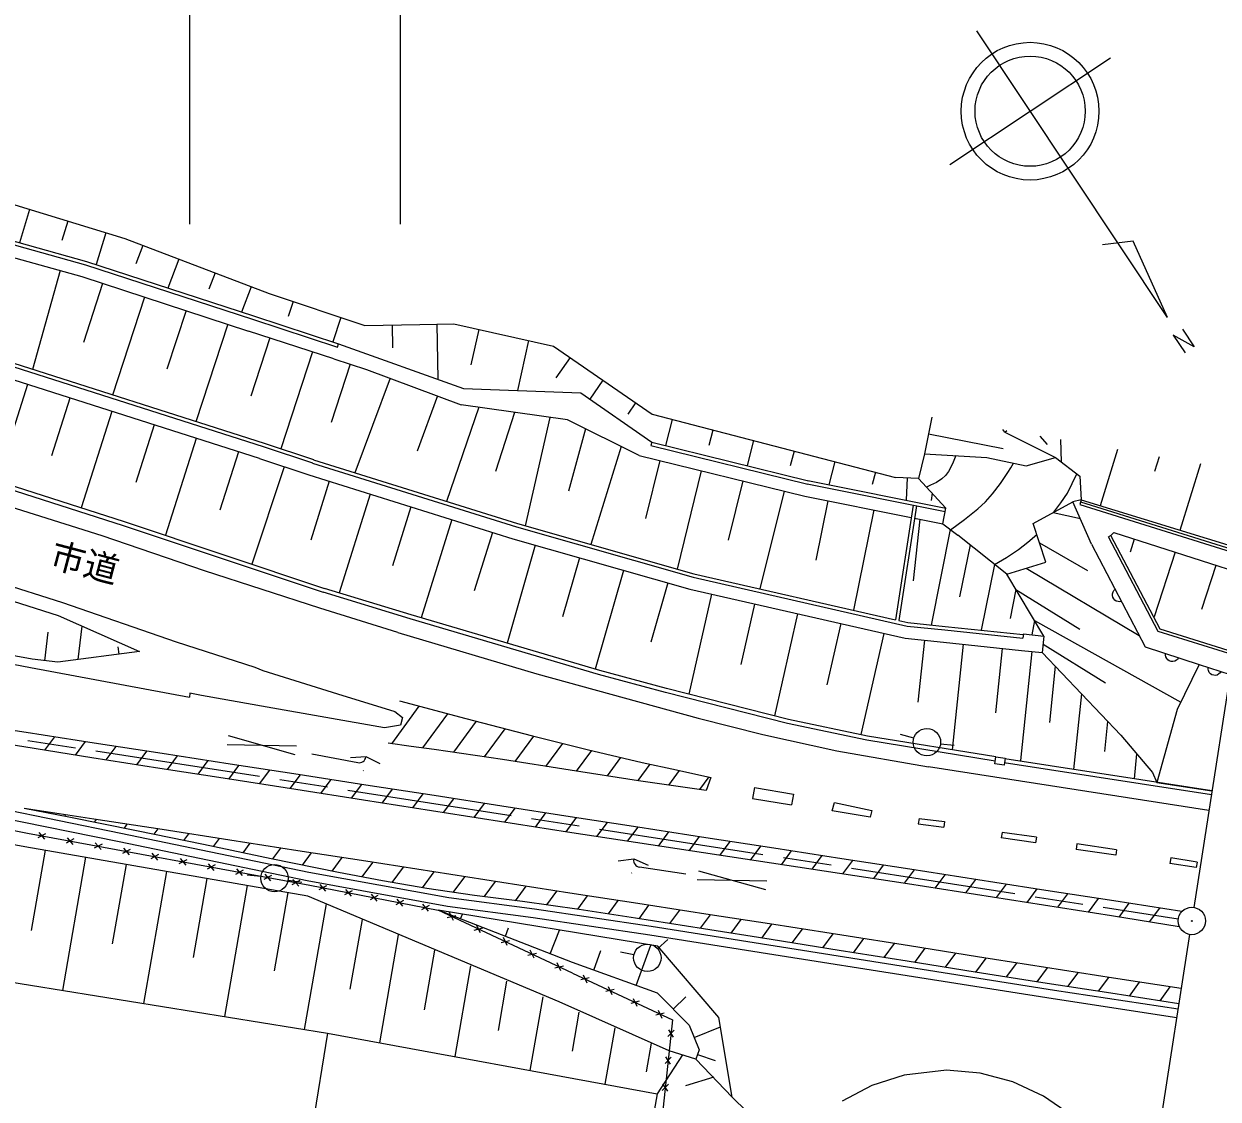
# Model space of a CAD drawing. Units: millimetres, scale not verified. Extents: x 40000 to 680000, y 20000 to 380000.
# Drawn here: x 486978 to 573673, y 261702 to 339770 of the extents above; entities that cross this region are included whole.
import ezdxf
from ezdxf.enums import TextEntityAlignment as Align

# ---------------------------------------------------------------- set-up
doc = ezdxf.new("R2010")
doc.units = ezdxf.units.MM
doc.header["$LTSCALE"] = 1000
doc.linetypes.add('CHAIN', pattern=[18.5, 12, -1.5, 3.5, -1.5])
for name, color, linetype, lineweight in [('M-BGD', 7, 'Continuous', 25), ('M-BGD-HTXT', 7, 'Continuous', 13), ('M-BMK', 2, 'CHAIN', 13), ('M-STR-STRC', 7, 'Continuous', 25)]:
    doc.layers.add(name, color=color, linetype=linetype, lineweight=lineweight)
doc.layers.add('M-OTRS', color=7, linetype='Continuous')
doc.styles.add('ＭＳ ゴシック', font='')
doc.styles.get('ＭＳ ゴシック').set_extended_font_data('MS Gothic')

# ---------------------------------------------------------------- blocks, each defined once
blk = doc.blocks.new('BUHIN189')
at = {"color": 7, "linetype": 'Continuous', "lineweight": 25}
blk.add_circle((0, 0), 995, dxfattribs=at)
blk = doc.blocks.new('BUHIN751')
at = {"color": 7, "linetype": 'Continuous', "lineweight": 25}
for p, q in [((-316, -54), (316, 54)), ((120, -297), (-120, 297))]:
    blk.add_line(p, q, dxfattribs=at)
blk = doc.blocks.new('BUHIN761')
at = {"color": 7, "linetype": 'Continuous', "lineweight": 25}
for p, q in [((-317, -51), (317, 51)), ((118, -299), (-118, 299))]:
    blk.add_line(p, q, dxfattribs=at)
blk = doc.blocks.new('BUHIN771')
at = {"color": 7, "linetype": 'Continuous', "lineweight": 25}
for p, q in [((320, -27), (-320, 27)), ((-41, 318), (41, -318))]:
    blk.add_line(p, q, dxfattribs=at)
blk = doc.blocks.new('BUHIN781')
at = {"color": 7, "linetype": 'Continuous', "lineweight": 25}
for p, q in [((-320, 28), (320, -28)), ((41, -318), (-41, 318))]:
    blk.add_line(p, q, dxfattribs=at)
blk = doc.blocks.new('BUHIN791')
at = {"color": 7, "linetype": 'Continuous', "lineweight": 25}
for p, q in [((-287, -143), (287, 143)), ((-78, 311), (78, -311))]:
    blk.add_line(p, q, dxfattribs=at)
blk = doc.blocks.new('BUHIN1471')
at = {"color": 6, "linetype": 'Continuous', "lineweight": 25}
for radius in [995, 30]:
    blk.add_circle((0, 0), radius, dxfattribs=at)

msp = doc.modelspace()

# ---------------------------------------------------------------- linework, layer by layer
at = {"layer": 'M-BGD'}
for p, q in [((569996, 318444), (556148, 339258)), ((554197, 329553), (565853, 337307)), ((478963, 326031), (491516, 322517)), ((486006, 326721), (494306, 324186)), ((487390, 326298), (486651, 323879)), ((479141, 325722), (491443, 322278)), ((490156, 325453), (489725, 324041)), ((478894, 324856), (491182, 321417)), ((492923, 324609), (492214, 322290)), ((494306, 324186), (504787, 320184)), ((495616, 323686), (495105, 322349)), ((567505, 323993), (565286, 323718)), ((569996, 318444), (567505, 323993)), ((491516, 322517), (503644, 318562)), ((498236, 322685), (497435, 320587)), ((489616, 321855), (487606, 314675)), ((491443, 322278), (503567, 318324)), ((500857, 321685), (500406, 320504)), ((491182, 321417), (503288, 317468)), ((492696, 320923), (491300, 316645)), ((495722, 319936), (493402, 312824)), ((503477, 320684), (502775, 318845)), ((504787, 320184), (511721, 317879)), ((506521, 319608), (506164, 318534)), ((498748, 318949), (497360, 314693)), ((503567, 318324), (509746, 316309)), ((503644, 318562), (509824, 316546)), ((509987, 318455), (509399, 316685)), ((501775, 317962), (499467, 310888)), ((509467, 315453), (503288, 317468)), ((511721, 317879), (515720, 317942)), ((513720, 317911), (513747, 316247)), ((515720, 317942), (518192, 317981)), ((516956, 317962), (517019, 313975)), ((518192, 317981), (525432, 316372)), ((520002, 317579), (519431, 315010)), ((571080, 317602), (571934, 316317)), ((504833, 316965), (503452, 312731)), ((509746, 316309), (509824, 316546)), ((509824, 316546), (518898, 313304)), ((523622, 316775), (522817, 313157)), ((571934, 316317), (570410, 317162)), ((570410, 317162), (571275, 315877)), ((504361, 309063), (482912, 315911)), ((504439, 309300), (482982, 316151)), ((507922, 315957), (505624, 308908)), ((525432, 316372), (532577, 311429)), ((504083, 308207), (482659, 315047)), ((510656, 315065), (509275, 310832)), ((509467, 315453), (511844, 314678)), ((526623, 315548), (525597, 314066)), ((513565, 314037), (511012, 307179)), ((511844, 314678), (518727, 312116)), ((529004, 313901), (528059, 312534)), ((487250, 313581), (485020, 306598)), ((518898, 313304), (527413, 312984)), ((527413, 312984), (532561, 309399)), ((490310, 312604), (488973, 308414)), ((517007, 312756), (515516, 308751)), ((526439, 311012), (518727, 312116)), ((531386, 312253), (530816, 311429)), ((493371, 311627), (491142, 304644)), ((520013, 311932), (517657, 305100)), ((522583, 311564), (521213, 307260)), ((532577, 311429), (550263, 306845)), ((496432, 310650), (495094, 306460)), ((525154, 311196), (523376, 303326)), ((531646, 308440), (526439, 311012)), ((534051, 311047), (533560, 309153)), ((552883, 311203), (552370, 308559)), ((499492, 309672), (497250, 302649)), ((527741, 310369), (526523, 305831)), ((536999, 310283), (536710, 309168)), ((539946, 309519), (539474, 307697)), ((552649, 309995), (558066, 308942)), ((558201, 310137), (558054, 310308)), ((558201, 310137), (558342, 310258)), ((558201, 310137), (561873, 308297)), ((560719, 309847), (561259, 309221)), ((562234, 309585), (562286, 307974)), ((502553, 308695), (501199, 304456)), ((507949, 307875), (504361, 309063)), ((508028, 308113), (504439, 309300)), ((530344, 309083), (528146, 301965)), ((532561, 309399), (532502, 309160)), ((532502, 309160), (543881, 306355)), ((532561, 309399), (543941, 306598)), ((542894, 308755), (542616, 307683)), ((566379, 308868), (565107, 304789)), ((504083, 308207), (507667, 307021)), ((507935, 307880), (522742, 303248)), ((508010, 308119), (522813, 303487)), ((531646, 308440), (543666, 305481)), ((533149, 308070), (532109, 303847)), ((545842, 307991), (545405, 306306)), ((552370, 308559), (551919, 306768)), ((552370, 308559), (556874, 308290)), ((556874, 308290), (559737, 307679)), ((559737, 307679), (561873, 308297)), ((561873, 308297), (563624, 306928)), ((569391, 308347), (569058, 307278)), ((572404, 307826), (570893, 302978)), ((505875, 307614), (503537, 300546)), ((507667, 307021), (522484, 302385)), ((536154, 307330), (534394, 300181)), ((548790, 307227), (548553, 306315)), ((563624, 306928), (563729, 305220)), ((576793, 307067), (571913, 275625)), ((484765, 306364), (494174, 303361)), ((484849, 306652), (494267, 303647)), ((509148, 306557), (507808, 302273)), ((539159, 306591), (538101, 302293)), ((543843, 306364), (553858, 304359)), ((543892, 306609), (553907, 304604)), ((551919, 306768), (550263, 306845)), ((551091, 306807), (551015, 305183)), ((551919, 306768), (553907, 304604)), ((492656, 302601), (483306, 305546)), ((512112, 305630), (509868, 298458)), ((542164, 305851), (540413, 298740)), ((543666, 305481), (551392, 303935)), ((552913, 305686), (552838, 305170)), ((563729, 305220), (563131, 305076)), ((563729, 305220), (563623, 304876)), ((563729, 305220), (575324, 301645)), ((515075, 304703), (513732, 300410)), ((545335, 305147), (544471, 300828)), ((548674, 304479), (547215, 297192)), ((551528, 304825), (550250, 296501)), ((551774, 304776), (550494, 296445)), ((553682, 303476), (553907, 304604)), ((560252, 303493), (563131, 305076)), ((564484, 302004), (563131, 305076)), ((563623, 304876), (575007, 301309)), ((563683, 305067), (575063, 301501)), ((494267, 303647), (508810, 298783)), ((518039, 303776), (515807, 296644)), ((522813, 303487), (535617, 299832)), ((552012, 303810), (551526, 299340)), ((551637, 303886), (553682, 303476)), ((553682, 303476), (554781, 302652)), ((561169, 300678), (560252, 303493)), ((561691, 304284), (563671, 303849)), ((500101, 300049), (492656, 302601)), ((494174, 303361), (508715, 298498)), ((521002, 302849), (519672, 298598)), ((522742, 303248), (535555, 299590)), ((554231, 303064), (552841, 296120)), ((558323, 299819), (554781, 302652)), ((565882, 302626), (565705, 302532)), ((566099, 302840), (565882, 302626)), ((569463, 295829), (565882, 302626)), ((566099, 302840), (575659, 299761)), ((524090, 301927), (522055, 294799)), ((522484, 302385), (535331, 298718)), ((555667, 301944), (554910, 298164)), ((560711, 302086), (564194, 300089)), ((564484, 302004), (568370, 294549)), ((569324, 295663), (565705, 302532)), ((567581, 302363), (567279, 301425)), ((527302, 301010), (526076, 296716)), ((570544, 301408), (569035, 296722)), ((508456, 297344), (500101, 300049)), ((530513, 300093), (528462, 292908)), ((557438, 300528), (556480, 295742)), ((558323, 299819), (561169, 300678)), ((559746, 300249), (567941, 295371)), ((573507, 300454), (572473, 297241)), ((484746, 299359), (489785, 297768)), ((533725, 299176), (532502, 294891)), ((535555, 299590), (551111, 296049)), ((535617, 299832), (550250, 296501)), ((561025, 295319), (558323, 299819)), ((484456, 298402), (489470, 296819)), ((515013, 296566), (508715, 298498)), ((515101, 296853), (508803, 298785)), ((536895, 298362), (535242, 291104)), ((535331, 298718), (550964, 295159)), ((558999, 298694), (558579, 296596)), ((558999, 298694), (563624, 295816)), ((489785, 297768), (498024, 294906)), ((540021, 297650), (539019, 293250)), ((487574, 293641), (470846, 296732)), ((489470, 296819), (495368, 294190)), ((514128, 295588), (508456, 297344)), ((528702, 292524), (515013, 296566)), ((528784, 292813), (515101, 296853)), ((543148, 296938), (541461, 289528)), ((470742, 296141), (487465, 293051)), ((490923, 293614), (491215, 296041)), ((546275, 296227), (545264, 291788)), ((550494, 296445), (551152, 296296)), ((551111, 296049), (553832, 295766)), ((551152, 296296), (553858, 296014)), ((553832, 295766), (559502, 295176)), ((553858, 296014), (559528, 295425)), ((560349, 296444), (560143, 295411)), ((560349, 296444), (570964, 290515)), ((574758, 293954), (569324, 295663)), ((574789, 294154), (569463, 295829)), ((488508, 293531), (488752, 295609)), ((498024, 294906), (503750, 293062)), ((514128, 295588), (524213, 292571)), ((549401, 295515), (547729, 288171)), ((550964, 295159), (553739, 294870)), ((552352, 295015), (551885, 290521)), ((553739, 294870), (559409, 294281)), ((559533, 295474), (559502, 295176)), ((559533, 295474), (561025, 295319)), ((561025, 295319), (560901, 294126)), ((495368, 294190), (489442, 293422)), ((493886, 293998), (493816, 294541)), ((555157, 294723), (554361, 287073)), ((557991, 294428), (557504, 289741)), ((560155, 294203), (559330, 286277)), ((559409, 294281), (560901, 294126)), ((560901, 294126), (566603, 288129)), ((560963, 294722), (565496, 291926)), ((568370, 294549), (572296, 293246)), ((487465, 293051), (499000, 290886)), ((489442, 293422), (487574, 293641)), ((503750, 293062), (504314, 292829)), ((561851, 293126), (561426, 289038)), ((572296, 293246), (570707, 289986)), ((572296, 293246), (574538, 292539)), ((504314, 292829), (509752, 291131)), ((524213, 292571), (535929, 289368)), ((533551, 291223), (528702, 292524)), ((533629, 291512), (528784, 292813)), ((542485, 289269), (533629, 291512)), ((499022, 291167), (499000, 290886)), ((499862, 291013), (499022, 291167)), ((504642, 290170), (499862, 291013)), ((509752, 291131), (513914, 289856)), ((542411, 288978), (533551, 291223)), ((563752, 291127), (563181, 285636)), ((513162, 288653), (504642, 290170)), ((513914, 289856), (514463, 289402)), ((570707, 289986), (569216, 284690)), ((514307, 288847), (513162, 288653)), ((514463, 289402), (514307, 288847)), ((535929, 289368), (540620, 288165)), ((548175, 287771), (542411, 288978)), ((548230, 288066), (542473, 289272)), ((565653, 289128), (565426, 286950)), ((540620, 288165), (546005, 286992)), ((557541, 286544), (548230, 288066)), ((551575, 287898), (550614, 288175)), ((566603, 288129), (568908, 285407)), ((546005, 286992), (552641, 285820)), ((557493, 286248), (548175, 287771)), ((553529, 287507), (554522, 287392)), ((557466, 286050), (557543, 286558)), ((557543, 286558), (558225, 286455)), ((568022, 284589), (558148, 286106)), ((558225, 286455), (558149, 285947)), ((568067, 284886), (558193, 286402)), ((567756, 286768), (567568, 284963)), ((464612, 285451), (487247, 281008)), ((573003, 282646), (552641, 285820)), ((558149, 285947), (557466, 286050)), ((568908, 285407), (569216, 284690)), ((573181, 283796), (568022, 284589)), ((573227, 284092), (568067, 284886)), ((569216, 284690), (573226, 284081)), ((487054, 280026), (464323, 283979)), ((480206, 283826), (494017, 281013)), ((480080, 283209), (493889, 280396)), ((487247, 281008), (507744, 277227)), ((494017, 281013), (507671, 278184)), ((493889, 280396), (507551, 277565)), ((507599, 276440), (487054, 280026)), ((488522, 279770), (487505, 273947)), ((491457, 279258), (489770, 269592)), ((494392, 278746), (493383, 272969)), ((497327, 278233), (495653, 268645)), ((500262, 277721), (499261, 271991)), ((504174, 277855), (503181, 277972)), ((506158, 277599), (507148, 277460)), ((507551, 277565), (517735, 275717)), ((507671, 278184), (517833, 276340)), ((531098, 278098), (531102, 278123)), ((503197, 277209), (501536, 267698)), ((506132, 276696), (505140, 271013)), ((507744, 277227), (517048, 275423)), ((447597, 276377), (509008, 266496)), ((508910, 275878), (507320, 266767)), ((525829, 268775), (507599, 276440)), ((517735, 275717), (523954, 274899)), ((517833, 276340), (524042, 275523)), ((526804, 270858), (517048, 275423)), ((526809, 271623), (517048, 275423)), ((533010, 272804), (517048, 275423)), ((518675, 274790), (518809, 275134)), ((523954, 274899), (532423, 273632)), ((524042, 275523), (532522, 274254)), ((511533, 274754), (510647, 269681)), ((521929, 273523), (522170, 274143)), ((525183, 272257), (525853, 273978)), ((532522, 274254), (541507, 272836)), ((514156, 273630), (512789, 265799)), ((532423, 273632), (541409, 272214)), ((532987, 272623), (533736, 273285)), ((571607, 273649), (565991, 237466)), ((516778, 272506), (516025, 268189)), ((528350, 271065), (528864, 272483)), ((531260, 272171), (530283, 272383)), ((531432, 269949), (532497, 272888)), ((537429, 267625), (533010, 272804)), ((541507, 272836), (561795, 269619)), ((519401, 271382), (518251, 264792)), ((532973, 269391), (526809, 271623)), ((541409, 272214), (561698, 268996)), ((526804, 270858), (534064, 267453)), ((522023, 270257), (521400, 266684)), ((524646, 269133), (523712, 263784)), ((533825, 265199), (525829, 268775)), ((532973, 269391), (535270, 267064)), ((534122, 268227), (535031, 269125)), ((561698, 268996), (570672, 267627)), ((561795, 269619), (570769, 268249)), ((527269, 268009), (526775, 265179)), ((534064, 267453), (531989, 247859)), ((535270, 267064), (535989, 265289)), ((538405, 261839), (537429, 267625)), ((509008, 266496), (505424, 244220)), ((509008, 266496), (532959, 262079)), ((529174, 262777), (529891, 266885)), ((535630, 266176), (537542, 266951)), ((532514, 265761), (532150, 263673)), ((535989, 265289), (535756, 264614)), ((534791, 264906), (532959, 262079)), ((535756, 264614), (533825, 265199)), ((535756, 264614), (538405, 261839)), ((535873, 264951), (537151, 264510)), ((553950, 263793), (550889, 263448)), ((556408, 263585), (553950, 263793)), ((558773, 262953), (556408, 263585)), ((537053, 263301), (535005, 262657)), ((548546, 262695), (546382, 261565)), ((550889, 263448), (548546, 262695)), ((561005, 261925), (558773, 262953)), ((532959, 262079), (529680, 243897)), ((538405, 261839), (540943, 259362)), ((563001, 260528), (561005, 261925))]:
    msp.add_line(p, q, dxfattribs=at)
for points in [[(554627, 308424), (554385, 307826), (554097, 307275), (553884, 306986), (553621, 306735), (553236, 306483), (552798, 306272), (552646, 306207), (552494, 306142)], [(554257, 303045), (555266, 303782), (556231, 304561), (556781, 305077), (557294, 305640), (557866, 306391), (558401, 307191), (558616, 307531), (558829, 307873)], [(561755, 304319), (562267, 304994), (562728, 305700), (563084, 306389), (563406, 307099)], [(557439, 300527), (558322, 301035), (559179, 301597), (559856, 302133), (560510, 302703)], [(566658, 297833), (566537, 297815), (566423, 297824), (566282, 297857), (566178, 297927), (566092, 298015), (566021, 298152), (565997, 298273), (566000, 298398), (566052, 298535), (566111, 298634), (566196, 298720)], [(570807, 293740), (570733, 293643), (570645, 293570), (570520, 293495), (570397, 293473), (570275, 293477), (570127, 293526), (570027, 293596), (569942, 293687), (569884, 293823), (569857, 293934), (569858, 294055)], [(573894, 292742), (573821, 292645), (573735, 292570), (573611, 292493), (573488, 292469), (573365, 292471), (573218, 292518), (573116, 292586), (573029, 292676), (572969, 292811), (572941, 292922), (572940, 293043)]]:
    msp.add_lwpolyline(points, dxfattribs=at)
for radius in [5000, 4000]:
    msp.add_circle((560025, 333430), radius, dxfattribs=at)
at = {"layer": 'M-BGD-HTXT'}
for p, q in [((499000, 343829), (499000, 325227)), ((514307, 325227), (514307, 343829))]:
    msp.add_line(p, q, dxfattribs=at)
at = {"layer": 'M-BMK'}
msp.add_line((473931, 289819), (570772, 274790), dxfattribs=at)
at = {"layer": 'M-STR-STRC'}
for p, q in [((515657, 290233), (513654, 287507)), ((517734, 289681), (515911, 287202)), ((519812, 289132), (518160, 286885)), ((489191, 287997), (488481, 287030)), ((506678, 286692), (501830, 288078)), ((521894, 288587), (520397, 286551)), ((523981, 288050), (522627, 286208)), ((491423, 287656), (490704, 286677)), ((493654, 287314), (492928, 286327)), ((495884, 286971), (495155, 285979)), ((506775, 287335), (501734, 287436)), ((526076, 287523), (524854, 285861)), ((528180, 287009), (527080, 285512)), ((498113, 286626), (497382, 285632)), ((500341, 286281), (499610, 285286)), ((507884, 286770), (511224, 286135)), ((511814, 286558), (510678, 286473)), ((511814, 286558), (511809, 286533)), ((512838, 286057), (511814, 286558)), ((530295, 286510), (529309, 285167)), ((502569, 285935), (501838, 284941)), ((504797, 285589), (504065, 284594)), ((507025, 285243), (506292, 284246)), ((511622, 285551), (511618, 285526)), ((532423, 286027), (531542, 284829)), ((534559, 285556), (533782, 284499)), ((509253, 284897), (508518, 283897)), ((511481, 284552), (510743, 283548)), ((536699, 285091), (536025, 284175)), ((536848, 285059), (536515, 284104)), ((513709, 284207), (512968, 283198)), ((515938, 283861), (515194, 282849)), ((518166, 283516), (517420, 282500)), ((540013, 284336), (539869, 283519)), ((539869, 283519), (542707, 283075)), ((540013, 284336), (542841, 283838)), ((542841, 283838), (542707, 283075)), ((487771, 282688), (487751, 282660)), ((520395, 283172), (519645, 282152)), ((522624, 282827), (521872, 281803)), ((545655, 282643), (545814, 283238)), ((548418, 282166), (545655, 282643)), ((545814, 283238), (548524, 282666)), ((548524, 282666), (548418, 282166)), ((490002, 282345), (489921, 282235)), ((492232, 282002), (492088, 281807)), ((524853, 282482), (524098, 281456)), ((527081, 282137), (526326, 281109)), ((529310, 281792), (528554, 280764)), ((551959, 282084), (551910, 281687)), ((551959, 282084), (553817, 281855)), ((553817, 281855), (553768, 281458)), ((494461, 281659), (494251, 281373)), ((496691, 281315), (496410, 280932)), ((498920, 280970), (498564, 280486)), ((531539, 281448), (530783, 280420)), ((533768, 281103), (533014, 280078)), ((551910, 281687), (553768, 281458)), ((557987, 281059), (557933, 280663)), ((560482, 280713), (557987, 281059)), ((501148, 280625), (500716, 280037)), ((503376, 280279), (502867, 279587)), ((535996, 280758), (535246, 279737)), ((538225, 280414), (537479, 279399)), ((540454, 280069), (539713, 279061)), ((560427, 280317), (557933, 280663)), ((560482, 280713), (560427, 280317)), ((563416, 280231), (563359, 279835)), ((566303, 279813), (563416, 280231)), ((505603, 279933), (505019, 279138)), ((507831, 279586), (507175, 278694)), ((510058, 279239), (509335, 278256)), ((542683, 279724), (541948, 278724)), ((544912, 279379), (544182, 278387)), ((566246, 279417), (563359, 279835)), ((566303, 279813), (566246, 279417)), ((570238, 279210), (570177, 278814)), ((572150, 278915), (570238, 279210)), ((512285, 278892), (511504, 277830)), ((514512, 278544), (513688, 277424)), ((530121, 279002), (531253, 279137)), ((531249, 279112), (531253, 279137)), ((531253, 279137), (532297, 278683)), ((535033, 278042), (531670, 278544)), ((547140, 279034), (546416, 278049)), ((549369, 278689), (548649, 277711)), ((551597, 278344), (550881, 277370)), ((572090, 278520), (570177, 278814)), ((572150, 278915), (572090, 278520)), ((516739, 278197), (515892, 277045)), ((518966, 277850), (518122, 276702)), ((521193, 277503), (520379, 276396)), ((535864, 277639), (540905, 277555)), ((535959, 278282), (540811, 276912)), ((553825, 277998), (553111, 277027)), ((556053, 277652), (555339, 276680)), ((523420, 277156), (522649, 276107)), ((525648, 276810), (524912, 275809)), ((558281, 277306), (557564, 276331)), ((560508, 276959), (559788, 275980)), ((562735, 276612), (562012, 275628)), ((527875, 276464), (527158, 275487)), ((530104, 276118), (529391, 275149)), ((532332, 275773), (531618, 274801)), ((564962, 276265), (564234, 275274)), ((567188, 275917), (566456, 274921)), ((534561, 275428), (533843, 274452)), ((536790, 275085), (536068, 274102)), ((569415, 275569), (568678, 274566)), ((539020, 274741), (538292, 273751)), ((541249, 274397), (540516, 273399)), ((543478, 274052), (542737, 273045)), ((545705, 273705), (544959, 272690)), ((547931, 273356), (547180, 272335)), ((550155, 273005), (549402, 271981)), ((552377, 272651), (551624, 271627)), ((554597, 272294), (553847, 271274)), ((556817, 271937), (556071, 270922)), ((559037, 271582), (558295, 270572)), ((561261, 271230), (560521, 270223)), ((563488, 270883), (562747, 269875)), ((565718, 270539), (564975, 269529)), ((567949, 270197), (567204, 269185)), ((570179, 269856), (569434, 268842))]:
    msp.add_line(p, q, dxfattribs=at)
for points in [[(514237, 290612), (519056, 289331), (523895, 288072), (527864, 287085), (531857, 286154), (534346, 285603), (536848, 285059)], [(571028, 275318), (566104, 276087), (561167, 276857), (556236, 277624), (551296, 278391), (546365, 279154), (541424, 279919), (536493, 280682), (531553, 281446), (526624, 282208), (521684, 282973), (516752, 283736), (511811, 284501), (506881, 285266), (501944, 286033), (497016, 286796), (492077, 287556), (487146, 288310), (482205, 289061), (478043, 289691), (473881, 290320)], [(570851, 274221), (565926, 275008), (560990, 275793), (556063, 276569), (551124, 277334), (546191, 278085), (541247, 278831), (536314, 279576), (531372, 280330), (526443, 281091), (521504, 281861), (516576, 282633), (511638, 283408), (506710, 284181), (501771, 284951), (496843, 285716), (491905, 286488), (486978, 287272), (482042, 288064), (477895, 288720), (473735, 289362)], [(536515, 284104), (531585, 284823), (526645, 285581), (521716, 286349), (516773, 287083), (515099, 287313), (513424, 287538)], [(570999, 269730), (566070, 270483), (561134, 271250), (556210, 272036), (551276, 272828), (546349, 273605), (541411, 274372), (536482, 275132), (531543, 275895), (526613, 276660), (521674, 277428), (516744, 278197), (511805, 278967), (506875, 279735), (501936, 280503), (497005, 281266), (492065, 282028), (489535, 282417), (486995, 282807)], [(570828, 268628), (565897, 269387), (560958, 270154), (556031, 270929), (551095, 271713), (546170, 272498), (541234, 273285), (536311, 274065), (531376, 274840), (527285, 275469), (523176, 276040), (519696, 276486), (516226, 276991), (513016, 277546), (509806, 278162), (504918, 279159), (500027, 280181), (495145, 281192), (490243, 282172), (488625, 282489), (486996, 282807)]]:
    msp.add_lwpolyline(points, dxfattribs=at)
for centre, start, end in [((511318, 286626), 259.2417, 349.24121), ((531744, 279038), 171.52246, 261.52295)]:
    msp.add_arc(centre, 500, start, end, dxfattribs=at)

# ---------------------------------------------------------------- block references
at = {"layer": 'M-BGD', "rotation": 198.66948}
for name, p in [('BUHIN189', (552536, 287621)), ('BUHIN751', (488272, 280819)), ('BUHIN751', (490321, 280441)), ('BUHIN751', (492371, 280063)), ('BUHIN751', (494421, 279684)), ('BUHIN751', (496471, 279306)), ('BUHIN751', (498520, 278928)), ('BUHIN751', (500570, 278550)), ('BUHIN751', (502620, 278172)), ('BUHIN189', (505168, 277739)), ('BUHIN751', (504669, 277794)), ('BUHIN751', (506719, 277416)), ('BUHIN761', (508674, 277047)), ('BUHIN761', (510535, 276686)), ('BUHIN761', (512396, 276325)), ('BUHIN761', (514257, 275964)), ('BUHIN761', (516118, 275604)), ('BUHIN771', (518024, 274967)), ('BUHIN771', (519975, 274054)), ('BUHIN771', (521926, 273140)), ('BUHIN189', (532238, 271960)), ('BUHIN771', (523877, 272227)), ('BUHIN771', (525828, 271314)), ('BUHIN781', (527711, 270432)), ('BUHIN781', (529526, 269581)), ('BUHIN781', (531341, 268730)), ('BUHIN781', (533156, 267878)), ('BUHIN791', (533960, 266473)), ('BUHIN791', (533753, 264514)), ('BUHIN791', (533545, 262554))]:
    msp.add_blockref(name, p, dxfattribs=at)
at = {"layer": 'M-OTRS', "rotation": 198.66948}
msp.add_blockref('BUHIN1471', (571760, 274637), dxfattribs=at)

# ---------------------------------------------------------------- texts
at = {"layer": 'M-BGD-HTXT', "style": 'ＭＳ ゴシック'}
msp.add_text('市道', height=1833, rotation=345.2, dxfattribs=at).set_placement((488615, 299880), align=Align.BOTTOM_LEFT)

doc.saveas('drawing.dxf')
